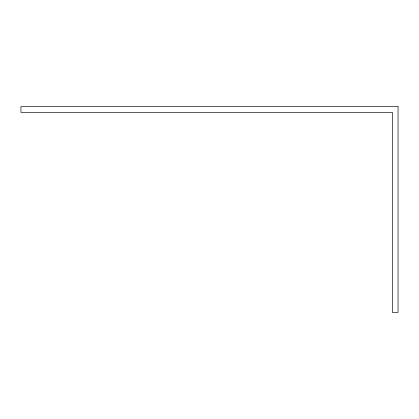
<?xml version="1.0" encoding="UTF-8"?>
<svg xmlns="http://www.w3.org/2000/svg" width="419" height="419" viewBox="0 0 419 419"><rect width="100%" height="100%" fill="white"/><g stroke="black" fill="none" stroke-linecap="round" stroke-linejoin="round"><path stroke-width="0.63" d="M398.05 106.656L20.95 106.656L20.95 112.371L392.336 112.371L392.336 312.344L398.05 312.344L398.05 106.656"/></g></svg>
